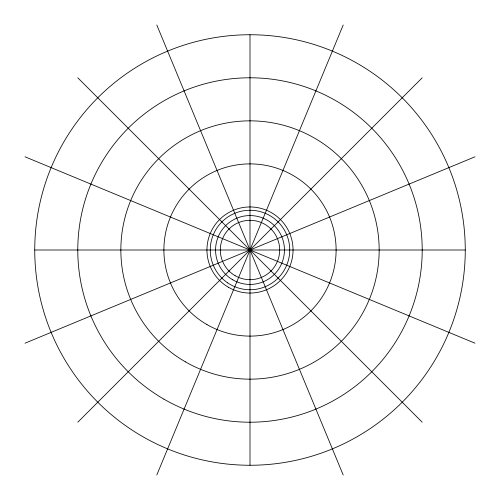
<?xml version="1.0" encoding="UTF-8"?>
<svg xmlns="http://www.w3.org/2000/svg" width="500" height="500" viewBox="0 0 500 500"><rect width="100%" height="100%" fill="white"/><g stroke="black" fill="none" stroke-linecap="round" stroke-linejoin="round"><path stroke-width="0.75" d="M156.8 475L343.2 25M77.794 422.206L422.206 77.794M25 343.2L475 156.8M34.737 250L465.262 250A215.263 215.263 0 0 0 142.369 63.581A215.263 215.263 0 0 0 142.369 436.419A215.263 215.263 0 0 0 465.262 250M25 156.8L475 343.2M77.794 77.794L422.206 422.206M156.8 25L343.2 475M250 34.737L250 465.262M228.475 287.281A43.05 43.05 0 0 0 293.05 250A43.05 43.05 0 0 0 228.475 212.719A43.05 43.05 0 0 0 228.475 287.281M235.156 275.712A29.694 29.694 0 0 0 279.694 250A29.694 29.694 0 0 0 235.156 224.288A29.694 29.694 0 0 0 235.156 275.712M232.781 279.825A34.444 34.444 0 0 0 284.444 250A34.444 34.444 0 0 0 232.781 220.175A34.444 34.444 0 0 0 232.781 279.825M227.725 282.913A39.737 39.737 0 0 0 289.637 252.838A39.737 39.737 0 0 0 232.638 214.256A39.737 39.737 0 0 0 227.725 282.913M163.894 399.137A172.206 172.206 0 0 0 422.206 250A172.206 172.206 0 0 0 163.894 100.862A172.206 172.206 0 0 0 163.894 399.137M185.425 361.85A129.156 129.156 0 0 0 379.156 250A129.156 129.156 0 0 0 185.425 138.15A129.156 129.156 0 0 0 185.425 361.85M206.95 324.569A86.106 86.106 0 0 0 336.106 250A86.106 86.106 0 0 0 206.95 175.431A86.106 86.106 0 0 0 206.95 324.569"/></g></svg>
